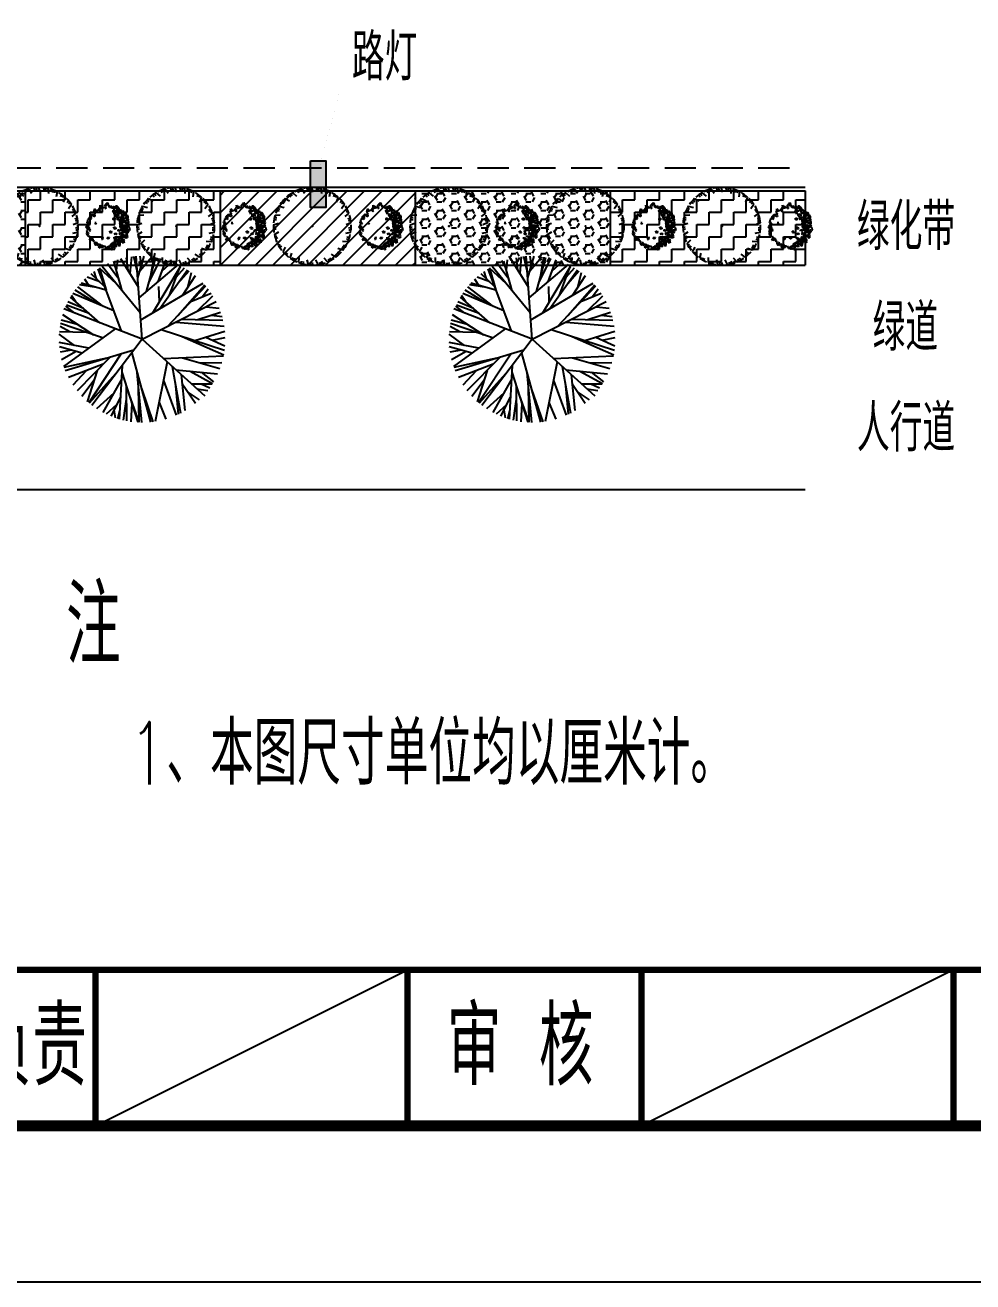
# Model space of a CAD drawing. Extents: x 941299 to 942979, y 2579300 to 2579597.
# Drawn here: x 942034.2 to 942095, y 2579299.9 to 2579380.4 of the extents above; entities that cross this region are included whole.
import ezdxf
from ezdxf.enums import TextEntityAlignment as Align

# ---------------------------------------------------------------- set-up
doc = ezdxf.new("R2010")
doc.units = 0
doc.linetypes.add('HIDDEN', pattern=[0.375, 0.25, -0.125])
doc.layers.get('0').update_dxf_attribs({"linetype": 'CONTINUOUS'})
for name, color, linetype in [('fz', 7, 'CONTINUOUS'), ('图框', 7, 'CONTINUOUS'), ('家具小品', 12, 'CONTINUOUS'), ('尺寸标注', 2, 'CONTINUOUS'), ('文字', 7, 'CONTINUOUS'), ('绿化工程', 3, 'CONTINUOUS'), ('路缘石', 37, 'CONTINUOUS')]:
    doc.layers.add(name, color=color, linetype=linetype)
doc.styles.get("Standard").update_dxf_attribs({"font": 'simplex1.shx', "width": 0.7, "bigfont": 'hztxt.shx'})
pattern_1 = [(0, (0, 0), (0, 0.549926), [0.3175, -0.635]), (120, (0, 0), (-0.4762498862, -0.274963), [0.3175, -0.635]), (60, (0.3175, 0), (-0.4762498862, 0.274963), [0.3175, -0.635])]
pattern_2 = [(0, (0, 0), (0.79375, 0.79375), [0.79375, -0.79375]), (90, (0.79375, 0), (-0.79375, 0.79375), [0.79375, -0.79375])]

# ---------------------------------------------------------------- blocks, each defined once
blk = doc.blocks.new('qf')
at = {"layer": '绿化工程'}
for p, q in [((-1.396, 3.706), (-2.016, 4.93)), ((-1.807, 4.518), (-1.734, 5.036)), ((-1.446, 4.606), (-1.577, 5.088)), ((-1.286, 1.7), (-1.474, 5.119)), ((-1.308, 2.095), (-0.278, 5.319)), ((-1.014, 3.828), (-1.214, 5.187)), ((-1.027, 2.974), (-0.993, 5.233)), ((-0.855, 3.513), (-0.215, 5.311)), ((-0.661, 4.12), (-0.713, 5.279)), ((-0.67, 0.885), (0.539, 5.299)), ((-0.329, 2.13), (-0.034, 5.327)), ((-0.245, 3.042), (-0.215, 5.311)), ((-0.049, 3.152), (0.694, 5.281)), ((1.605, 1.448), (0.84, 5.26)), ((1.083, 4.05), (1.515, 5.107)), ((1.365, 2.645), (2.19, 4.856)), ((-1.366, 0.951), (-3.425, 4.08)), ((-1.504, 1.987), (-3.401, 4.099)), ((0, 0), (-3.214, 4.248)), ((-1.813, 3.446), (-2.916, 4.457)), ((-1.336, 2.606), (-2.52, 4.693)), ((-1.642, 4.193), (-2.312, 4.799)), ((1.928, 1.739), (2.458, 4.725)), ((2.148, 2.977), (2.311, 4.799)), ((2.497, 2.253), (2.737, 4.57)), ((2.554, 2.799), (3.412, 4.09)), ((-2.063, 1.159), (-4.173, 3.31)), ((-3.079, 2.612), (-3.869, 3.661)), ((-2.887, 1.999), (-3.515, 4.002)), ((0, 0), (4.024, 3.63)), ((2.962, 3.414), (3.656, 3.874)), ((3.512, 3.169), (4.204, 3.271)), ((-2.492, 1.597), (-4.728, 2.454)), ((-3.58, 2.014), (-4.439, 2.944)), ((3.07, 2.042), (4.517, 2.823)), ((3.167, 2.857), (4.495, 2.858)), ((3.775, 2.858), (4.331, 3.101)), ((3.791, 2.114), (4.583, 2.715)), ((-1.736, -0.679), (-5.031, 1.75)), ((-2.063, 1.159), (-5.013, 1.8)), ((-0.53, 0.7), (-4.93, 2.017)), ((2.162, 1.951), (4.842, 2.22)), ((2.581, 1.178), (4.988, 1.868)), ((-3.852, 0.882), (-5.306, 0.472)), ((-4.548, 0.685), (-5.264, 0.817)), ((-4.221, 0.778), (-5.162, 1.314)), ((1.363, 1.229), (5.219, 1.066)), ((2.577, -0.185), (5.235, 0.983)), ((3.709, 1.501), (5.114, 1.49)), ((-3.423, 0.565), (-5.323, 0.207)), ((-4.327, 0.395), (-5.317, -0.326)), ((0, 0), (-5.009, -1.958)), ((0, 0), (-0.375, -5.324)), ((0, 0), (4.745, -2.42)), ((1.22, -0.622), (5.282, 0.688)), ((3.377, 0.073), (5.3, -0.53)), ((4.081, -0.147), (5.311, 0.409)), ((4.501, 0.043), (5.325, -0.122)), ((-3.578, -0.445), (-5.304, -0.491)), ((-4.632, -0.473), (-5.261, -0.833)), ((-2.539, -0.086), (-5.229, -1.015)), ((-3.091, -0.277), (-5.092, -1.562)), ((-1.329, -0.52), (-2.821, -4.518)), ((-4.147, -0.955), (-5.181, -1.237)), ((-2.705, -1.057), (-4.588, -2.707)), ((-0.088, -1.245), (3.922, -3.604)), ((1.621, -0.827), (4.08, -3.424)), ((2.174, -1.109), (5.261, -0.834)), ((2.291, -1.534), (4.013, -3.503)), ((2.518, -1.284), (5.183, -1.227)), ((3.565, -1.262), (5.034, -1.742)), ((4.439, -1.547), (5.124, -1.457)), ((-4.305, -1.682), (-4.885, -2.123)), ((-3.386, -1.654), (-4.851, -2.2)), ((-3.752, -1.975), (-4.754, -2.403)), ((-4.253, -2.413), (-4.524, -2.812)), ((-1.818, -1.83), (-4.439, -2.944)), ((-2.904, -2.291), (-4.292, -3.154)), ((-2.475, -2.109), (-4.126, -3.369)), ((-0.119, -1.694), (-2.561, -4.67)), ((0.686, -1.7), (2.453, -4.673)), ((1.104, -2.404), (1.078, -3.396)), ((1.142, -1.969), (2.907, -4.464)), ((3.514, -1.792), (4.541, -2.784)), ((4.098, -2.09), (4.939, -1.994)), ((-2.314, -3.159), (-3.918, -3.608)), ((-2.739, -4.569), (-2.314, -3.159)), ((-1.274, -3.101), (-1.809, -5.01)), ((-0.188, -2.668), (2.332, -4.789)), ((0.281, -3.063), (0.888, -5.252)), ((1.754, -2.834), (2.47, -4.719)), ((2.582, -2.816), (3.421, -4.083)), ((3.131, -2.422), (4.425, -2.965)), ((3.881, -2.737), (4.226, -3.243)), ((-2.922, -3.329), (-4.019, -3.496)), ((-3.388, -3.4), (-3.675, -3.856)), ((-2.706, -3.678), (-3.528, -3.99)), ((-2.403, -3.396), (-3.273, -4.203)), ((-2.922, -3.877), (-3.065, -4.356)), ((-1.661, -3.573), (-2.739, -4.569)), ((-1.486, -3.859), (-2.227, -4.839)), ((-0.236, -3.349), (-1.357, -5.151)), ((-0.277, -3.937), (0.124, -5.325)), ((0.447, -3.661), (1.21, -5.187)), ((1.028, -3.692), (1.535, -5.101)), ((2.188, -3.977), (2.715, -4.583)), ((2.283, -3.582), (3.007, -4.397)), ((2.925, -3.334), (3.176, -4.276)), ((-1.646, -4.429), (-1.567, -5.091)), ((-0.905, -4.424), (-0.992, -5.233)), ((-0.771, -4.209), (-0.67, -5.284)), ((-0.303, -4.304), (-0.539, -5.299)), ((-0.144, -4.397), (0.625, -5.29)), ((-0.045, -4.74), (-0.119, -5.325)), ((0.569, -4.1), (0.763, -5.272)), ((1.282, -4.396), (1.936, -4.963))]:
    blk.add_line(p, q, dxfattribs=at)
blk = doc.blocks.new('crz')
at = {"layer": '绿化工程', "color": 3}
for p, q in [((-0.366, 2.429), (-0.317, 2.31)), ((-0.225, 2.462), (-0.196, 2.34)), ((-0.076, 2.485), (0.037, 2.173)), ((0.249, 2.44), (0.267, 2.313)), ((0.394, 2.437), (0.392, 2.312)), ((0.544, 2.423), (0.576, 2.092)), ((-1.854, 1.649), (-1.749, 1.581)), ((-1.761, 1.768), (-1.465, 1.619)), ((-1.493, 1.958), (-1.393, 1.878)), ((-1.386, 2.055), (-1.301, 1.963)), ((-1.266, 2.148), (-1.017, 1.929)), ((-0.96, 2.265), (-0.883, 2.162)), ((-0.831, 2.332), (-0.772, 2.221)), ((-0.693, 2.392), (-0.505, 2.118)), ((0.848, 2.298), (0.833, 2.171)), ((0.987, 2.259), (0.955, 2.138)), ((1.129, 2.208), (1.078, 1.88)), ((1.393, 2.012), (1.347, 1.892)), ((1.518, 1.939), (1.456, 1.83)), ((1.643, 1.854), (1.512, 1.549)), ((-2.254, 1.003), (-2.128, 0.981)), ((-2.207, 1.14), (-2.088, 1.1)), ((-2.146, 1.278), (-1.822, 1.207)), ((-1.934, 1.529), (-1.817, 1.476)), ((1.849, 1.599), (1.775, 1.494)), ((2.052, 1.384), (1.849, 1.121)), ((1.952, 1.498), (1.865, 1.407)), ((2.332, 0.827), (2.07, 0.623)), ((2.188, 1.085), (2.09, 1.002)), ((2.263, 0.962), (2.157, 0.896)), ((-2.499, 0.093), (-2.18, 0.186)), ((-2.434, 0.414), (-2.305, 0.424)), ((-2.421, 0.559), (-2.296, 0.549)), ((-2.397, 0.708), (-2.066, 0.719)), ((2.464, 0.218), (2.16, 0.085)), ((2.389, 0.504), (2.274, 0.447)), ((2.431, 0.365), (2.311, 0.328)), ((-2.485, -0.058), (-2.361, -0.036)), ((-2.461, -0.2), (-2.339, -0.159)), ((-2.444, -0.528), (-2.159, -0.359)), ((-2.393, -0.671), (-2.279, -0.618)), ((-2.334, -0.803), (-2.227, -0.733)), ((2.44, -0.405), (2.113, -0.458)), ((2.335, -0.716), (2.207, -0.71)), ((2.439, -0.11), (2.314, -0.135)), ((2.445, -0.254), (2.32, -0.261)), ((-2.236, -1.116), (-2.002, -0.881)), ((-2.152, -1.241), (-2.054, -1.162)), ((-2.062, -1.355), (-1.975, -1.26)), ((-1.889, -1.634), (-1.721, -1.348)), ((1.942, -1.537), (1.63, -1.426)), ((2.019, -1.408), (1.906, -1.353)), ((2.263, -1.003), (1.932, -0.972)), ((2.084, -1.278), (1.961, -1.24)), ((2.305, -0.858), (2.182, -0.833)), ((-1.776, -1.734), (-1.701, -1.633)), ((-1.661, -1.822), (-1.601, -1.708)), ((-1.424, -2.049), (-1.332, -1.73)), ((-1.29, -2.118), (-1.242, -2.002)), ((-1.156, -2.174), (-1.126, -2.049)), ((-0.871, -2.336), (-0.861, -2.004)), ((-0.723, -2.369), (-0.706, -2.244)), ((-0.58, -2.39), (-0.582, -2.262)), ((-0.263, -2.475), (-0.336, -2.152)), ((-0.112, -2.471), (-0.126, -2.346)), ((0.032, -2.456), (-0.002, -2.332)), ((0.36, -2.46), (0.209, -2.164)), ((0.505, -2.418), (0.46, -2.301)), ((0.641, -2.367), (0.578, -2.256)), ((0.96, -2.289), (0.74, -2.041)), ((1.09, -2.213), (1.017, -2.11)), ((1.209, -2.13), (1.12, -2.038)), ((1.498, -1.975), (1.224, -1.79)), ((1.605, -1.869), (1.51, -1.788)), ((1.7, -1.759), (1.591, -1.692))]:
    blk.add_line(p, q, dxfattribs=at)
for centre, start, end in [((-0.03, -0.014), 91.05159, 102.48935), ((-0.033, -0.01), 76.65159, 88.08935), ((-0.017, -0.022), 134.25159, 145.68935), ((-0.022, -0.021), 119.85159, 131.28935), ((-0.027, -0.018), 105.45159, 116.88935), ((-0.035, -0.005), 62.25159, 73.68935), ((-0.035, 0.001), 47.85159, 59.28935), ((-0.034, 0.006), 33.45159, 44.88935), ((-0.011, -0.022), 148.65159, 160.08935), ((-0.032, 0.011), 19.05159, 30.48935), ((-0.001, -0.019), 177.45159, 188.88935), ((-0.006, -0.021), 163.05159, 174.48935), ((-0.028, 0.015), 4.65159, 16.08935), ((-0.024, 0.018), 350.25159, 1.68935), ((0.003, -0.015), 191.85159, 203.28935), ((-0.019, 0.02), 335.85159, 347.28935), ((0.006, -0.01), 206.25159, 217.68935), ((-0.013, 0.021), 321.45159, 332.88935), ((0.007, -0.005), 220.65159, 232.08935), ((0.008, 0), 235.05159, 246.48935), ((0.007, 0.005), 249.45159, 260.88935), ((0.001, 0.014), 278.25159, 289.68935), ((-0.003, 0.018), 292.65159, 304.08935), ((-0.008, 0.02), 307.05159, 318.48935), ((0.005, 0.01), 263.85159, 275.28935)]:
    blk.add_arc(centre, 2.5, start, end, dxfattribs=at)
for p in [(0, 0), (0.006, -0.005)]:
    blk.add_point(p, dxfattribs=at)
blk = doc.blocks.new('hjmq')
at = {"layer": '绿化工程', "color": 3}
for p, q in [((-0.838, 0.976, -3.15), (-0.92, 0.962, -3.15)), ((-0.92, 0.962, -3.15), (-0.9, 0.904, -3.15)), ((-0.9, 0.904, -3.15), (-0.869, 0.848, -3.15)), ((-0.897, 0.801, -3.15), (-0.834, 0.822, -3.15)), ((-0.869, 0.848, -3.15), (-0.838, 0.816, -3.15)), ((-0.867, 0.957, -3.15), (-0.856, 1.121, -3.15)), ((-0.772, 0.964, -3.15), (-0.867, 0.957, -3.15)), ((-0.856, 1.121, -3.15), (-0.809, 1.092, -3.15)), ((-0.838, 0.816, -3.15), (-0.841, 0.781, -3.15)), ((-0.755, 0.991, -3.15), (-0.838, 0.976, -3.15)), ((-0.834, 0.822, -3.15), (-0.808, 0.789, -3.15)), ((-0.809, 1.092, -3.15), (-0.773, 1.038, -3.15)), ((-0.773, 1.038, -3.15), (-0.755, 0.991, -3.15)), ((-0.545, 1.043, -3.15), (-0.772, 0.964, -3.15)), ((-0.554, 1.104, -3.15), (-0.595, 1.06, -3.15)), ((-0.595, 1.06, -3.15), (-0.581, 1.006, -3.15)), ((-0.581, 1.006, -3.15), (-0.576, 0.984, -3.15)), ((-0.576, 0.984, -3.15), (-0.503, 0.945, -3.15)), ((-0.514, 1.172, -3.15), (-0.554, 1.104, -3.15)), ((-0.494, 1.045, -3.15), (-0.545, 1.043, -3.15)), ((-0.444, 1.189, -3.15), (-0.514, 1.172, -3.15)), ((-0.503, 0.945, -3.15), (-0.492, 0.97, -3.15)), ((-0.483, 1.208, -3.15), (-0.495, 1.348, -3.15)), ((-0.495, 1.348, -3.15), (-0.441, 1.293, -3.15)), ((-0.447, 1.016, -3.15), (-0.494, 1.045, -3.15)), ((-0.492, 0.97, -3.15), (-0.447, 1.016, -3.15)), ((-0.476, 1.181, -3.15), (-0.483, 1.208, -3.15)), ((-0.463, 1.15, -3.15), (-0.476, 1.181, -3.15)), ((-0.367, 1.157, -3.15), (-0.463, 1.15, -3.15)), ((-0.374, 1.229, -3.15), (-0.444, 1.189, -3.15)), ((-0.441, 1.293, -3.15), (-0.367, 1.294, -3.15)), ((-0.355, 1.246, -3.15), (-0.374, 1.229, -3.15)), ((-0.367, 1.294, -3.15), (-0.355, 1.246, -3.15)), ((-0.276, 1.185, -3.15), (-0.367, 1.157, -3.15)), ((-0.171, 1.222, -3.15), (-0.276, 1.185, -3.15)), ((-0.197, 1.348, -3.15), (-0.202, 1.278, -3.15)), ((-0.202, 1.278, -3.15), (-0.189, 1.224, -3.15)), ((-0.139, 1.391, -3.15), (-0.197, 1.348, -3.15)), ((-0.189, 1.224, -3.15), (-0.166, 1.155, -3.15)), ((-0.112, 1.191, -3.15), (-0.171, 1.222, -3.15)), ((-0.166, 1.155, -3.15), (-0.112, 1.145, -3.15)), ((-0.074, 1.407, -3.15), (-0.139, 1.391, -3.15)), ((-0.104, 1.457, -3.15), (-0.113, 1.403, -3.15)), ((-0.113, 1.403, -3.15), (-0.098, 1.344, -3.15)), ((-0.112, 1.145, -3.15), (-0.112, 1.191, -3.15)), ((0, 1.477, -3.15), (-0.104, 1.457, -3.15)), ((-0.098, 1.344, -3.15), (-0.089, 1.329, -3.15)), ((-0.089, 1.329, -3.15), (-0.051, 1.338, -3.15)), ((-0.043, 1.375, -3.15), (-0.074, 1.407, -3.15)), ((-0.051, 1.338, -3.15), (-0.043, 1.375, -3.15)), ((0.027, 1.484, -3.15), (0, 1.477, -3.15)), ((0.062, 1.298, -3.15), (0.027, 1.484, -3.15)), ((0.081, 1.222, -3.15), (0.062, 1.298, -3.15)), ((0.113, 1.207, -3.15), (0.081, 1.222, -3.15)), ((0.15, 1.222, -3.15), (0.113, 1.207, -3.15)), ((0.135, 1.281, -3.15), (0.173, 1.337, -3.15)), ((0.148, 1.227, -3.15), (0.135, 1.281, -3.15)), ((0.169, 1.169, -3.15), (0.148, 1.227, -3.15)), ((0.192, 1.238, -3.15), (0.15, 1.222, -3.15)), ((0.194, 1.158, -3.15), (0.169, 1.169, -3.15)), ((0.173, 1.337, -3.15), (0.196, 1.314, -3.15)), ((0.211, 1.277, -3.15), (0.192, 1.238, -3.15)), ((0.39, 1.201, -3.15), (0.194, 1.158, -3.15)), ((0.196, 1.314, -3.15), (0.206, 1.293, -3.15)), ((0.206, 1.293, -3.15), (0.211, 1.277, -3.15)), ((0.298, 0.926, -3.15), (0.407, 0.993, -3.15)), ((0.499, 0.925, -3.15), (0.298, 0.926, -3.15)), ((0.308, 1.233, -3.15), (0.38, 1.285, -3.15)), ((0.349, 1.111, -3.15), (0.308, 1.233, -3.15)), ((0.427, 0.775, -3.15), (0.337, 1.045, -3.15)), ((0.337, 1.045, -3.15), (0.484, 1.03, -3.15)), ((0.468, 1.118, -3.15), (0.349, 1.111, -3.15)), ((0.38, 1.285, -3.15), (0.398, 1.261, -3.15)), ((0.398, 1.261, -3.15), (0.39, 1.201, -3.15)), ((0.407, 0.993, -3.15), (0.574, 1.012, -3.15)), ((0.497, 0.815, -3.15), (0.427, 0.775, -3.15)), ((0.473, 1.234, -3.15), (0.468, 1.118, -3.15)), ((0.507, 1.282, -3.15), (0.473, 1.234, -3.15)), ((0.484, 1.03, -3.15), (0.499, 0.925, -3.15)), ((0.53, 0.663, -3.15), (0.497, 0.815, -3.15)), ((0.602, 1.294, -3.15), (0.507, 1.282, -3.15)), ((0.579, 1.225, -3.15), (0.527, 1.201, -3.15)), ((0.527, 1.201, -3.15), (0.545, 1.108, -3.15)), ((0.545, 1.108, -3.15), (0.637, 1.085, -3.15)), ((0.574, 1.012, -3.15), (0.605, 0.98, -3.15)), ((0.669, 1.208, -3.15), (0.579, 1.225, -3.15)), ((0.642, 1.247, -3.15), (0.602, 1.294, -3.15)), ((0.637, 1.085, -3.15), (0.639, 1.166, -3.15)), ((0.639, 1.166, -3.15), (0.642, 1.247, -3.15)), ((0.658, 1.044, -3.15), (0.802, 1.086, -3.15)), ((0.737, 0.841, -3.15), (0.658, 1.044, -3.15)), ((0.697, 1.209, -3.15), (0.669, 1.208, -3.15)), ((0.727, 1.159, -3.15), (0.697, 1.209, -3.15)), ((0.72, 1.071, -3.15), (0.726, 1.141, -3.15)), ((0.814, 0.969, -3.15), (0.72, 1.071, -3.15)), ((0.726, 1.141, -3.15), (0.727, 1.159, -3.15)), ((0.84, 0.843, -3.15), (0.737, 0.841, -3.15)), ((0.802, 1.086, -3.15), (0.837, 0.992, -3.15)), ((0.837, 0.992, -3.15), (0.814, 0.969, -3.15)), ((0.992, 0.944, -3.15), (0.84, 0.843, -3.15)), ((0.87, 0.977, -3.15), (0.956, 0.998, -3.15)), ((0.878, 0.921, -3.15), (0.87, 0.977, -3.15)), ((0.886, 0.889, -3.15), (0.878, 0.921, -3.15)), ((0.89, 0.804, -3.15), (0.886, 0.889, -3.15)), ((0.956, 0.998, -3.15), (0.992, 0.944, -3.15)), ((1.003, 0.878, -3.15), (1.021, 0.899, -3.15)), ((1.06, 0.789, -3.15), (1.003, 0.878, -3.15)), ((1.021, 0.899, -3.15), (1.135, 0.876, -3.15)), ((1.135, 0.876, -3.15), (1.161, 0.843, -3.15)), ((1.161, 0.843, -3.15), (1.17, 0.713, -3.15)), ((-1.388, -0.015, -3.15), (-1.289, 0.027, -3.15)), ((-1.293, 0.135, -3.15), (-1.343, 0.082, -3.15)), ((-1.343, 0.082, -3.15), (-1.336, -0.014, -3.15)), ((-1.321, 0.225, -3.15), (-1.315, 0.29, -3.15)), ((-1.251, 0.174, -3.15), (-1.321, 0.225, -3.15)), ((-1.315, 0.29, -3.15), (-1.169, 0.143, -3.15)), ((-1.19, 0.482, -3.15), (-1.296, 0.398, -3.15)), ((-1.296, 0.398, -3.15), (-1.296, 0.329, -3.15)), ((-1.296, 0.329, -3.15), (-1.251, 0.174, -3.15)), ((-1.212, 0.155, -3.15), (-1.293, 0.135, -3.15)), ((-1.289, 0.027, -3.15), (-1.216, -0.012, -3.15)), ((-1.169, 0.143, -3.15), (-1.212, 0.155, -3.15)), ((-1.057, 0.658, -3.15), (-1.202, 0.576, -3.15)), ((-1.202, 0.576, -3.15), (-1.19, 0.482, -3.15)), ((-1.105, 0.692, -3.15), (-1.158, 0.604, -3.15)), ((-1.142, 0.585, -3.15), (-1.105, 0.44, -3.15)), ((-0.97, 0.703, -3.15), (-1.105, 0.692, -3.15)), ((-1.105, 0.44, -3.15), (-1.043, 0.489, -3.15)), ((-1.043, 0.489, -3.15), (-1.057, 0.658, -3.15)), ((-1.036, 0.761, -3.15), (-0.99, 0.784, -3.15)), ((-0.999, 0.678, -3.15), (-1.036, 0.761, -3.15)), ((-0.915, 0.642, -3.15), (-0.999, 0.678, -3.15)), ((-0.99, 0.784, -3.15), (-0.965, 0.75, -3.15)), ((-0.965, 0.75, -3.15), (-0.97, 0.703, -3.15)), ((-0.87, 0.624, -3.15), (-0.915, 0.642, -3.15)), ((-0.841, 0.781, -3.15), (-0.897, 0.801, -3.15)), ((-0.823, 0.619, -3.15), (-0.87, 0.624, -3.15)), ((-0.858, 0.759, -3.15), (-0.866, 0.723, -3.15)), ((-0.866, 0.723, -3.15), (-0.827, 0.704, -3.15)), ((-0.808, 0.789, -3.15), (-0.858, 0.759, -3.15)), ((-0.829, 0.227, -3.15), (-0.797, 0.167, -3.15)), ((-0.735, 0.216, -3.15), (-0.829, 0.227, -3.15)), ((-0.827, 0.704, -3.15), (-0.823, 0.619, -3.15)), ((-0.797, 0.167, -3.15), (-0.764, 0.152, -3.15)), ((-0.764, 0.152, -3.15), (-0.727, 0.207, -3.15)), ((0.33, 0.521, -3.15), (0.443, 0.526, -3.15)), ((0.341, 0.501, -3.15), (0.33, 0.521, -3.15)), ((0.347, 0.428, -3.15), (0.341, 0.501, -3.15)), ((0.38, 0.39, -3.15), (0.347, 0.428, -3.15)), ((0.435, 0.398, -3.15), (0.38, 0.39, -3.15)), ((0.444, 0.475, -3.15), (0.435, 0.398, -3.15)), ((0.443, 0.526, -3.15), (0.444, 0.475, -3.15)), ((0.523, 0.736, -3.15), (0.577, 0.795, -3.15)), ((0.601, 0.583, -3.15), (0.523, 0.736, -3.15)), ((0.639, 0.615, -3.15), (0.53, 0.663, -3.15)), ((0.577, 0.795, -3.15), (0.718, 0.778, -3.15)), ((0.629, 0.401, -3.15), (0.601, 0.583, -3.15)), ((0.613, 0.443, -3.15), (0.629, 0.401, -3.15)), ((0.67, 0.399, -3.15), (0.613, 0.443, -3.15)), ((0.718, 0.778, -3.15), (0.639, 0.615, -3.15)), ((0.69, 0.571, -3.15), (0.91, 0.585, -3.15)), ((0.717, 0.394, -3.15), (0.69, 0.571, -3.15)), ((1.073, 0.414, -3.15), (0.717, 0.394, -3.15)), ((0.76, 0.382, -3.15), (0.922, 0.577, -3.15)), ((0.793, 0.201, -3.15), (0.76, 0.382, -3.15)), ((0.772, 0.195, -3.15), (0.853, 0.238, -3.15)), ((0.788, 0.108, -3.15), (0.772, 0.195, -3.15)), ((0.813, 0.005, -3.15), (0.788, 0.108, -3.15)), ((0.838, 0.137, -3.15), (0.793, 0.201, -3.15)), ((0.797, 0.001, -3.15), (0.826, 0.048, -3.15)), ((0.811, -0.122, -3.15), (0.797, 0.001, -3.15)), ((0.806, 0.313, -3.15), (0.93, 0.344, -3.15)), ((1.005, 0.202, -3.15), (0.806, 0.313, -3.15)), ((0.928, 0.051, -3.15), (0.813, 0.005, -3.15)), ((0.826, 0.048, -3.15), (0.846, 0.059, -3.15)), ((0.965, 0.157, -3.15), (0.838, 0.137, -3.15)), ((0.846, 0.059, -3.15), (0.878, 0.067, -3.15)), ((0.898, 0.746, -3.15), (0.852, 0.59, -3.15)), ((0.853, 0.238, -3.15), (0.965, 0.157, -3.15)), ((0.857, -0.053, -3.15), (0.874, 0.014, -3.15)), ((0.874, 0.014, -3.15), (1.03, -0.084, -3.15)), ((0.878, 0.067, -3.15), (0.952, 0.068, -3.15)), ((0.892, 0.747, -3.15), (0.89, 0.804, -3.15)), ((0.989, 0.702, -3.15), (0.892, 0.747, -3.15)), ((1.096, 0.345, -3.15), (0.908, 0.338, -3.15)), ((1.001, 0.08, -3.15), (0.928, 0.051, -3.15)), ((0.93, 0.344, -3.15), (1.104, 0.312, -3.15)), ((0.933, 0.516, -3.15), (0.937, 0.569, -3.15)), ((1.023, 0.453, -3.15), (0.933, 0.516, -3.15)), ((0.937, 0.569, -3.15), (0.968, 0.605, -3.15)), ((0.948, 0.572, -3.15), (1.082, 0.49, -3.15)), ((0.953, 0.5, -3.15), (0.948, 0.572, -3.15)), ((0.952, 0.068, -3.15), (1.07, 0.011, -3.15)), ((0.968, 0.605, -3.15), (1.023, 0.636, -3.15)), ((1.041, 0.704, -3.15), (0.989, 0.702, -3.15)), ((1.07, 0.011, -3.15), (1.001, 0.08, -3.15)), ((1.004, 0.319, -3.15), (1.005, 0.202, -3.15)), ((1.011, 0.364, -3.15), (1.073, 0.414, -3.15)), ((1.236, 0.196, -3.15), (1.011, 0.364, -3.15)), ((1.023, 0.636, -3.15), (1.081, 0.679, -3.15)), ((1.082, 0.49, -3.15), (1.023, 0.453, -3.15)), ((1.17, 0.713, -3.15), (1.041, 0.704, -3.15)), ((1.081, 0.725, -3.15), (1.06, 0.789, -3.15)), ((1.06, 0.049, -3.15), (1.161, 0.08, -3.15)), ((1.167, -0.125, -3.15), (1.06, 0.049, -3.15)), ((1.081, 0.679, -3.15), (1.081, 0.725, -3.15)), ((1.184, 0.011, -3.15), (1.087, -0.036, -3.15)), ((1.198, 0.37, -3.15), (1.096, 0.345, -3.15)), ((1.104, 0.312, -3.15), (1.114, 0.2, -3.15)), ((1.107, 0.692, -3.15), (1.174, 0.72, -3.15)), ((1.158, 0.67, -3.15), (1.107, 0.692, -3.15)), ((1.114, 0.2, -3.15), (1.236, 0.196, -3.15)), ((1.131, 0.548, -3.15), (1.177, 0.571, -3.15)), ((1.14, 0.511, -3.15), (1.131, 0.548, -3.15)), ((1.167, 0.471, -3.15), (1.14, 0.511, -3.15)), ((1.156, 0.01, -3.15), (1.167, -0.125, -3.15)), ((1.195, -0.009, -3.15), (1.156, 0.01, -3.15)), ((1.278, 0.533, -3.15), (1.158, 0.67, -3.15)), ((1.161, 0.08, -3.15), (1.184, 0.011, -3.15)), ((1.22, 0.467, -3.15), (1.167, 0.471, -3.15)), ((1.174, 0.72, -3.15), (1.194, 0.731, -3.15)), ((1.177, 0.571, -3.15), (1.219, 0.542, -3.15)), ((1.287, 0.496, -3.15), (1.193, 0.461, -3.15)), ((1.193, 0.461, -3.15), (1.229, 0.452, -3.15)), ((1.194, 0.731, -3.15), (1.251, 0.71, -3.15)), ((1.197, 0.238, -3.15), (1.279, 0.276, -3.15)), ((1.288, 0.146, -3.15), (1.197, 0.238, -3.15)), ((1.255, 0.396, -3.15), (1.198, 0.37, -3.15)), ((1.219, 0.542, -3.15), (1.228, 0.481, -3.15)), ((1.268, 0.479, -3.15), (1.22, 0.467, -3.15)), ((1.228, 0.481, -3.15), (1.278, 0.533, -3.15)), ((1.229, 0.452, -3.15), (1.255, 0.396, -3.15)), ((1.248, 0.01, -3.15), (1.26, 0.053, -3.15)), ((1.253, -0.012, -3.15), (1.248, 0.01, -3.15)), ((1.251, 0.71, -3.15), (1.285, 0.621, -3.15)), ((1.26, 0.053, -3.15), (1.321, 0.039, -3.15)), ((1.324, 0.442, -3.15), (1.268, 0.479, -3.15)), ((1.279, 0.276, -3.15), (1.311, 0.215, -3.15)), ((1.285, 0.621, -3.15), (1.287, 0.496, -3.15)), ((1.294, 0.124, -3.15), (1.288, 0.146, -3.15)), ((1.368, 0.011, -3.15), (1.294, 0.124, -3.15)), ((1.314, 0.181, -3.15), (1.304, 0.15, -3.15)), ((1.304, 0.15, -3.15), (1.337, 0.158, -3.15)), ((1.311, 0.375, -3.15), (1.329, 0.397, -3.15)), ((1.342, 0.274, -3.15), (1.311, 0.375, -3.15)), ((1.311, 0.215, -3.15), (1.314, 0.181, -3.15)), ((1.321, 0.039, -3.15), (1.321, 0.016, -3.15)), ((1.321, 0.016, -3.15), (1.368, 0.011, -3.15)), ((1.329, 0.397, -3.15), (1.324, 0.442, -3.15)), ((1.337, 0.158, -3.15), (1.353, 0.254, -3.15)), ((1.353, 0.254, -3.15), (1.342, 0.274, -3.15)), ((-1.357, -0.116, -3.15), (-1.388, -0.015, -3.15)), ((-1.329, -0.413, -3.15), (-1.375, -0.436, -3.15)), ((-1.375, -0.436, -3.15), (-1.359, -0.478, -3.15)), ((-1.345, -0.256, -3.15), (-1.365, -0.29, -3.15)), ((-1.365, -0.29, -3.15), (-1.348, -0.337, -3.15)), ((-1.359, -0.478, -3.15), (-1.319, -0.566, -3.15)), ((-1.315, -0.146, -3.15), (-1.357, -0.116, -3.15)), ((-1.348, -0.337, -3.15), (-1.318, -0.433, -3.15)), ((-1.311, -0.231, -3.15), (-1.345, -0.256, -3.15)), ((-1.336, -0.014, -3.15), (-1.273, -0.084, -3.15)), ((-1.248, -0.393, -3.15), (-1.329, -0.413, -3.15)), ((-1.319, -0.566, -3.15), (-1.306, -0.597, -3.15)), ((-1.318, -0.433, -3.15), (-1.274, -0.543, -3.15)), ((-1.254, -0.159, -3.15), (-1.315, -0.146, -3.15)), ((-1.219, -0.208, -3.15), (-1.311, -0.231, -3.15)), ((-1.306, -0.597, -3.15), (-1.251, -0.635, -3.15)), ((-1.274, -0.543, -3.15), (-1.22, -0.483, -3.15)), ((-1.273, -0.084, -3.15), (-1.254, -0.159, -3.15)), ((-1.251, -0.635, -3.15), (-1.217, -0.632, -3.15)), ((-1.224, -0.421, -3.15), (-1.248, -0.393, -3.15)), ((-1.22, -0.483, -3.15), (-1.224, -0.421, -3.15)), ((-1.133, -0.187, -3.15), (-1.219, -0.208, -3.15)), ((-1.217, -0.632, -3.15), (-1.191, -0.643, -3.15)), ((-1.216, -0.012, -3.15), (-1.19, -0.097, -3.15)), ((-1.19, -0.097, -3.15), (-1.192, -0.155, -3.15)), ((-1.192, -0.155, -3.15), (-1.167, -0.304, -3.15)), ((-1.191, -0.643, -3.15), (-1.146, -0.643, -3.15)), ((-1.175, -0.799, -3.15), (-1.128, -0.782, -3.15)), ((-1.108, -0.932, -3.15), (-1.175, -0.799, -3.15)), ((-1.167, -0.304, -3.15), (-1.143, -0.309, -3.15)), ((-1.146, -0.643, -3.15), (-1.127, -0.672, -3.15)), ((-1.143, -0.309, -3.15), (-1.105, -0.277, -3.15)), ((-1.105, -0.277, -3.15), (-1.133, -0.187, -3.15)), ((-1.128, -0.782, -3.15), (-1.039, -0.748, -3.15)), ((-1.127, -0.672, -3.15), (-1.101, -0.729, -3.15)), ((-1.101, -0.729, -3.15), (-1.059, -0.851, -3.15)), ((-1.039, -0.748, -3.15), (-1.004, -0.774, -3.15)), ((-1.004, -0.774, -3.15), (-0.996, -0.829, -3.15)), ((-0.3, -0.725, -3.15), (-0.389, -0.736, -3.15)), ((-0.389, -0.736, -3.15), (-0.388, -0.833, -3.15)), ((-0.334, -0.842, -3.15), (-0.293, -0.775, -3.15)), ((-0.293, -0.775, -3.15), (-0.315, -0.711, -3.15)), ((-0.045, -0.713, -3.15), (0.084, -0.704, -3.15)), ((-0.024, -0.754, -3.15), (-0.03, -0.727, -3.15)), ((-0.007, -0.818, -3.15), (-0.024, -0.754, -3.15)), ((0.057, -0.802, -3.15), (-0.007, -0.818, -3.15)), ((0.072, -0.77, -3.15), (0.057, -0.802, -3.15)), ((0.084, -0.704, -3.15), (0.072, -0.77, -3.15)), ((0.136, -0.313, -3.15), (0.225, -0.325, -3.15)), ((0.16, -0.433, -3.15), (0.141, -0.311, -3.15)), ((0.184, -0.438, -3.15), (0.16, -0.433, -3.15)), ((0.263, -0.407, -3.15), (0.184, -0.438, -3.15)), ((0.225, -0.325, -3.15), (0.263, -0.407, -3.15)), ((0.374, -0.741, -3.15), (0.473, -0.722, -3.15)), ((0.391, -0.071, -3.15), (0.496, -0.057, -3.15)), ((0.434, -0.795, -3.15), (0.395, -0.753, -3.15)), ((0.415, -0.169, -3.15), (0.398, -0.052, -3.15)), ((0.467, -0.19, -3.15), (0.415, -0.169, -3.15)), ((0.451, -0.796, -3.15), (0.434, -0.795, -3.15)), ((0.482, -0.76, -3.15), (0.451, -0.796, -3.15)), ((0.455, -0.491, -3.15), (0.464, -0.455, -3.15)), ((0.484, -0.536, -3.15), (0.455, -0.491, -3.15)), ((0.464, -0.455, -3.15), (0.484, -0.444, -3.15)), ((0.465, -0.781, -3.15), (0.528, -0.76, -3.15)), ((0.479, -0.91, -3.15), (0.465, -0.781, -3.15)), ((0.526, -0.175, -3.15), (0.467, -0.19, -3.15)), ((0.473, -0.722, -3.15), (0.482, -0.76, -3.15)), ((0.504, -0.548, -3.15), (0.484, -0.536, -3.15)), ((0.492, -0.453, -3.15), (0.559, -0.471, -3.15)), ((0.496, -0.057, -3.15), (0.526, -0.175, -3.15)), ((0.558, -0.512, -3.15), (0.504, -0.548, -3.15)), ((0.508, -0.817, -3.15), (0.622, -0.794, -3.15)), ((0.528, -0.76, -3.15), (0.562, -0.826, -3.15)), ((0.571, -0.497, -3.15), (0.558, -0.512, -3.15)), ((0.559, -0.471, -3.15), (0.571, -0.497, -3.15)), ((0.622, -0.794, -3.15), (0.618, -0.892, -3.15)), ((0.651, -0.242, -3.15), (0.734, -0.227, -3.15)), ((0.666, -0.278, -3.15), (0.661, -0.234, -3.15)), ((0.676, -0.316, -3.15), (0.666, -0.278, -3.15)), ((0.76, -0.289, -3.15), (0.676, -0.316, -3.15)), ((0.755, -0.681, -3.15), (0.707, -0.698, -3.15)), ((0.707, -0.698, -3.15), (0.713, -0.766, -3.15)), ((0.713, -0.766, -3.15), (0.751, -0.802, -3.15)), ((0.758, -0.416, -3.15), (0.727, -0.498, -3.15)), ((0.727, -0.498, -3.15), (0.79, -0.5, -3.15)), ((0.734, -0.227, -3.15), (0.758, -0.255, -3.15)), ((0.751, -0.802, -3.15), (0.858, -0.775, -3.15)), ((0.811, -0.816, -3.15), (0.755, -0.681, -3.15)), ((0.758, -0.255, -3.15), (0.761, -0.266, -3.15)), ((0.767, -0.408, -3.15), (0.758, -0.416, -3.15)), ((0.761, -0.266, -3.15), (0.76, -0.289, -3.15)), ((0.814, -0.413, -3.15), (0.767, -0.408, -3.15)), ((0.79, -0.5, -3.15), (0.859, -0.454, -3.15)), ((0.867, -0.119, -3.15), (0.811, -0.122, -3.15)), ((0.86, -0.482, -3.15), (0.814, -0.413, -3.15)), ((0.825, -0.64, -3.15), (0.83, -0.616, -3.15)), ((0.844, -0.67, -3.15), (0.825, -0.64, -3.15)), ((0.83, -0.616, -3.15), (0.892, -0.612, -3.15)), ((0.838, -0.694, -3.15), (0.844, -0.67, -3.15)), ((0.881, -0.729, -3.15), (0.838, -0.694, -3.15)), ((0.843, -0.251, -3.15), (0.85, -0.164, -3.15)), ((0.909, -0.264, -3.15), (0.843, -0.251, -3.15)), ((0.85, -0.164, -3.15), (0.912, -0.114, -3.15)), ((0.866, -0.091, -3.15), (0.857, -0.053, -3.15)), ((0.858, -0.775, -3.15), (0.881, -0.729, -3.15)), ((0.859, -0.454, -3.15), (0.902, -0.443, -3.15)), ((0.891, -0.584, -3.15), (0.86, -0.482, -3.15)), ((0.94, -0.136, -3.15), (0.866, -0.091, -3.15)), ((0.894, -0.065, -3.15), (0.867, -0.119, -3.15)), ((0.883, -0.781, -3.15), (0.907, -0.717, -3.15)), ((1.031, -0.939, -3.15), (0.883, -0.781, -3.15)), ((0.892, -0.612, -3.15), (0.891, -0.584, -3.15)), ((0.896, -0.812, -3.15), (0.993, -0.788, -3.15)), ((0.902, -0.443, -3.15), (0.99, -0.427, -3.15)), ((0.907, -0.717, -3.15), (0.969, -0.644, -3.15)), ((0.908, -0.167, -3.15), (0.939, -0.107, -3.15)), ((0.98, -0.252, -3.15), (0.908, -0.167, -3.15)), ((0.921, -0.289, -3.15), (0.909, -0.264, -3.15)), ((0.912, -0.114, -3.15), (0.954, -0.098, -3.15)), ((0.959, -0.532, -3.15), (0.917, -0.594, -3.15)), ((0.917, -0.594, -3.15), (1.006, -0.675, -3.15)), ((0.924, -0.277, -3.15), (0.921, -0.289, -3.15)), ((0.995, -0.265, -3.15), (0.924, -0.277, -3.15)), ((0.933, -0.315, -3.15), (0.998, -0.299, -3.15)), ((0.99, -0.427, -3.15), (0.933, -0.315, -3.15)), ((0.939, -0.107, -3.15), (1.037, -0.088, -3.15)), ((0.962, -0.13, -3.15), (0.94, -0.136, -3.15)), ((0.954, -0.098, -3.15), (1.041, -0.219, -3.15)), ((1.054, -0.549, -3.15), (0.959, -0.532, -3.15)), ((0.963, -0.044, -3.15), (0.962, -0.13, -3.15)), ((1.001, -0.057, -3.15), (0.963, -0.044, -3.15)), ((0.998, -0.299, -3.15), (0.968, -0.387, -3.15)), ((0.968, -0.387, -3.15), (1.003, -0.389, -3.15)), ((0.969, -0.644, -3.15), (1.01, -0.623, -3.15)), ((1.041, -0.219, -3.15), (0.98, -0.252, -3.15)), ((0.993, -0.788, -3.15), (1.036, -0.869, -3.15)), ((1.05, -0.303, -3.15), (0.995, -0.265, -3.15)), ((1.087, -0.036, -3.15), (1.001, -0.057, -3.15)), ((1.003, -0.389, -3.15), (1.058, -0.358, -3.15)), ((1.006, -0.675, -3.15), (1.074, -0.653, -3.15)), ((1.01, -0.623, -3.15), (1.054, -0.549, -3.15)), ((1.015, -0.138, -3.15), (1.052, -0.148, -3.15)), ((1.086, -0.03, -3.15), (1.025, -0.063, -3.15)), ((1.025, -0.063, -3.15), (1.086, -0.191, -3.15)), ((1.037, -0.088, -3.15), (1.109, -0.053, -3.15)), ((1.058, -0.358, -3.15), (1.05, -0.303, -3.15)), ((1.052, -0.148, -3.15), (1.176, -0.301, -3.15)), ((1.074, -0.653, -3.15), (1.134, -0.638, -3.15)), ((1.08, -0.33, -3.15), (1.129, -0.295, -3.15)), ((1.092, -0.402, -3.15), (1.08, -0.33, -3.15)), ((1.109, -0.053, -3.15), (1.086, -0.03, -3.15)), ((1.086, -0.191, -3.15), (1.102, -0.095, -3.15)), ((1.13, -0.553, -3.15), (1.091, -0.58, -3.15)), ((1.091, -0.58, -3.15), (1.142, -0.716, -3.15)), ((1.158, -0.414, -3.15), (1.092, -0.402, -3.15)), ((1.231, -0.293, -3.15), (1.098, -0.171, -3.15)), ((1.098, -0.171, -3.15), (1.131, -0.375, -3.15)), ((1.129, -0.295, -3.15), (1.216, -0.348, -3.15)), ((1.182, -0.58, -3.15), (1.13, -0.553, -3.15)), ((1.131, -0.375, -3.15), (1.144, -0.171, -3.15)), ((1.134, -0.638, -3.15), (1.165, -0.624, -3.15)), ((1.142, -0.716, -3.15), (1.17, -0.738, -3.15)), ((1.144, -0.171, -3.15), (1.214, -0.108, -3.15)), ((1.181, -0.391, -3.15), (1.158, -0.414, -3.15)), ((1.165, -0.624, -3.15), (1.182, -0.58, -3.15)), ((1.17, -0.738, -3.15), (1.256, -0.716, -3.15)), ((1.176, -0.301, -3.15), (1.231, -0.293, -3.15)), ((1.214, -0.429, -3.15), (1.181, -0.391, -3.15)), ((1.214, -0.108, -3.15), (1.195, -0.009, -3.15)), ((1.267, -0.622, -3.15), (1.214, -0.429, -3.15)), ((1.216, -0.348, -3.15), (1.231, -0.407, -3.15)), ((1.229, -0.259, -3.15), (1.276, -0.241, -3.15)), ((1.27, -0.289, -3.15), (1.229, -0.259, -3.15)), ((1.231, -0.407, -3.15), (1.281, -0.424, -3.15)), ((1.253, -0.035, -3.15), (1.253, -0.012, -3.15)), ((1.256, -0.069, -3.15), (1.253, -0.035, -3.15)), ((1.276, -0.058, -3.15), (1.256, -0.069, -3.15)), ((1.256, -0.716, -3.15), (1.282, -0.658, -3.15)), ((1.282, -0.658, -3.15), (1.267, -0.622, -3.15)), ((1.346, -0.316, -3.15), (1.27, -0.289, -3.15)), ((1.342, -0.047, -3.15), (1.276, -0.058, -3.15)), ((1.276, -0.241, -3.15), (1.354, -0.21, -3.15)), ((1.281, -0.424, -3.15), (1.342, -0.368, -3.15)), ((1.401, -0.101, -3.15), (1.342, -0.047, -3.15)), ((1.342, -0.368, -3.15), (1.346, -0.316, -3.15)), ((1.354, -0.21, -3.15), (1.376, -0.251, -3.15)), ((1.376, -0.251, -3.15), (1.436, -0.242, -3.15)), ((1.436, -0.242, -3.15), (1.401, -0.101, -3.15)), ((-1.069, -0.905, -3.15), (-1.108, -0.932, -3.15)), ((-1.059, -0.851, -3.15), (-1.069, -0.905, -3.15)), ((-0.996, -0.829, -3.15), (-0.922, -0.92, -3.15)), ((-0.887, -0.877, -3.15), (-0.983, -0.883, -3.15)), ((-0.983, -0.883, -3.15), (-0.964, -0.936, -3.15)), ((-0.964, -0.936, -3.15), (-0.938, -0.947, -3.15)), ((-0.938, -0.947, -3.15), (-0.888, -0.94, -3.15)), ((-0.922, -0.92, -3.15), (-0.887, -0.877, -3.15)), ((-0.888, -0.94, -3.15), (-0.873, -0.977, -3.15)), ((-0.873, -0.977, -3.15), (-0.859, -1.059, -3.15)), ((-0.859, -1.059, -3.15), (-0.832, -1.167, -3.15)), ((-0.832, -1.167, -3.15), (-0.817, -1.203, -3.15)), ((-0.817, -1.203, -3.15), (-0.779, -1.194, -3.15)), ((-0.779, -1.194, -3.15), (-0.756, -1.171, -3.15)), ((-0.756, -1.171, -3.15), (-0.696, -1.162, -3.15)), ((-0.706, -1.05, -3.15), (-0.754, -1.067, -3.15)), ((-0.754, -1.067, -3.15), (-0.74, -1.144, -3.15)), ((-0.74, -1.144, -3.15), (-0.727, -1.198, -3.15)), ((-0.727, -1.198, -3.15), (-0.706, -1.21, -3.15)), ((-0.678, -1.071, -3.15), (-0.706, -1.05, -3.15)), ((-0.706, -1.21, -3.15), (-0.612, -1.175, -3.15)), ((-0.696, -1.162, -3.15), (-0.67, -1.15, -3.15)), ((-0.655, -1.094, -3.15), (-0.678, -1.071, -3.15)), ((-0.67, -1.15, -3.15), (-0.655, -1.117, -3.15)), ((-0.655, -1.117, -3.15), (-0.655, -1.094, -3.15)), ((-0.612, -1.175, -3.15), (-0.519, -1.135, -3.15)), ((-0.585, -1.329, -3.15), (-0.554, -1.27, -3.15)), ((-0.494, -1.398, -3.15), (-0.585, -1.329, -3.15)), ((-0.554, -1.27, -3.15), (-0.435, -1.217, -3.15)), ((-0.519, -1.135, -3.15), (-0.484, -1.229, -3.15)), ((-0.48, -1.292, -3.15), (-0.494, -1.398, -3.15)), ((-0.484, -1.229, -3.15), (-0.48, -1.292, -3.15)), ((-0.435, -1.217, -3.15), (-0.342, -1.223, -3.15)), ((-0.398, -1.369, -3.15), (-0.359, -1.319, -3.15)), ((-0.368, -1.396, -3.15), (-0.398, -1.369, -3.15)), ((-0.388, -0.833, -3.15), (-0.334, -0.842, -3.15)), ((-0.332, -1.358, -3.15), (-0.368, -1.396, -3.15)), ((-0.359, -1.319, -3.15), (-0.322, -1.304, -3.15)), ((-0.342, -1.223, -3.15), (-0.332, -1.358, -3.15)), ((-0.322, -1.304, -3.15), (-0.267, -1.296, -3.15)), ((-0.267, -1.296, -3.15), (-0.194, -1.266, -3.15)), ((-0.194, -1.266, -3.15), (-0.113, -1.43, -3.15)), ((-0.113, -1.43, -3.15), (-0.032, -1.41, -3.15)), ((-0.043, -1.343, -3.15), (-0.051, -1.38, -3.15)), ((-0.051, -1.38, -3.15), (-0.05, -1.431, -3.15)), ((-0.05, -1.431, -3.15), (0.015, -1.461, -3.15)), ((-0.003, -1.345, -3.15), (-0.043, -1.343, -3.15)), ((-0.032, -1.41, -3.15), (-0.001, -1.396, -3.15)), ((-0.013, -1.348, -3.15), (0.015, -1.323, -3.15)), ((-0.001, -1.396, -3.15), (-0.003, -1.345, -3.15)), ((0.015, -1.323, -3.15), (0.055, -1.325, -3.15)), ((0.015, -1.461, -3.15), (0.03, -1.452, -3.15)), ((0.039, -1.283, -3.15), (0.03, -1.36, -3.15)), ((0.03, -1.36, -3.15), (0.097, -1.331, -3.15)), ((0.03, -1.452, -3.15), (0.085, -1.443, -3.15)), ((0.135, -1.299, -3.15), (0.039, -1.283, -3.15)), ((0.059, -1.341, -3.15), (0.053, -1.36, -3.15)), ((0.053, -1.36, -3.15), (0.067, -1.373, -3.15)), ((0.055, -1.325, -3.15), (0.059, -1.341, -3.15)), ((0.067, -1.373, -3.15), (0.132, -1.357, -3.15)), ((0.085, -1.443, -3.15), (0.101, -1.462, -3.15)), ((0.097, -1.331, -3.15), (0.109, -1.288, -3.15)), ((0.101, -1.462, -3.15), (0.123, -1.457, -3.15)), ((0.109, -1.288, -3.15), (0.12, -1.24, -3.15)), ((0.12, -1.24, -3.15), (0.197, -1.226, -3.15)), ((0.123, -1.457, -3.15), (0.194, -1.422, -3.15)), ((0.189, -1.24, -3.15), (0.124, -1.302, -3.15)), ((0.124, -1.302, -3.15), (0.251, -1.282, -3.15)), ((0.132, -1.357, -3.15), (0.135, -1.299, -3.15)), ((0.188, -1.12, -3.15), (0.32, -1.075, -3.15)), ((0.223, -1.168, -3.15), (0.188, -1.12, -3.15)), ((0.197, -1.226, -3.15), (0.189, -1.24, -3.15)), ((0.194, -1.422, -3.15), (0.237, -1.411, -3.15)), ((0.208, -1.201, -3.15), (0.308, -1.164, -3.15)), ((0.29, -1.255, -3.15), (0.208, -1.201, -3.15)), ((0.231, -1.361, -3.15), (0.208, -1.384, -3.15)), ((0.208, -1.384, -3.15), (0.235, -1.492, -3.15)), ((0.251, -1.282, -3.15), (0.223, -1.168, -3.15)), ((0.275, -1.379, -3.15), (0.231, -1.361, -3.15)), ((0.235, -1.492, -3.15), (0.279, -1.487, -3.15)), ((0.237, -1.411, -3.15), (0.275, -1.379, -3.15)), ((0.279, -1.487, -3.15), (0.347, -1.436, -3.15)), ((0.287, -1.313, -3.15), (0.359, -1.278, -3.15)), ((0.347, -1.436, -3.15), (0.287, -1.313, -3.15)), ((0.32, -1.075, -3.15), (0.29, -1.255, -3.15)), ((0.308, -1.164, -3.15), (0.347, -1.16, -3.15)), ((0.393, -1.046, -3.15), (0.328, -1.062, -3.15)), ((0.328, -1.062, -3.15), (0.394, -1.097, -3.15)), ((0.347, -1.16, -3.15), (0.405, -1.117, -3.15)), ((0.359, -1.278, -3.15), (0.412, -1.259, -3.15)), ((0.548, -1.093, -3.15), (0.392, -0.994, -3.15)), ((0.392, -0.994, -3.15), (0.451, -1.026, -3.15)), ((0.405, -1.117, -3.15), (0.393, -1.046, -3.15)), ((0.394, -1.097, -3.15), (0.454, -1.082, -3.15)), ((0.459, -1.058, -3.15), (0.396, -1.034, -3.15)), ((0.396, -1.034, -3.15), (0.444, -1.113, -3.15)), ((0.412, -1.259, -3.15), (0.479, -1.277, -3.15)), ((0.498, -1.169, -3.15), (0.426, -1.204, -3.15)), ((0.426, -1.204, -3.15), (0.469, -1.308, -3.15)), ((0.444, -1.113, -3.15), (0.497, -1.117, -3.15)), ((0.451, -1.026, -3.15), (0.525, -0.956, -3.15)), ((0.454, -1.082, -3.15), (0.459, -1.058, -3.15)), ((0.469, -1.308, -3.15), (0.48, -1.305, -3.15)), ((0.626, -0.902, -3.15), (0.479, -0.91, -3.15)), ((0.479, -1.277, -3.15), (0.491, -1.302, -3.15)), ((0.48, -1.305, -3.15), (0.494, -1.221, -3.15)), ((0.491, -1.302, -3.15), (0.572, -1.282, -3.15)), ((0.494, -1.221, -3.15), (0.68, -1.095, -3.15)), ((0.497, -1.117, -3.15), (0.548, -1.093, -3.15)), ((0.6, -1.235, -3.15), (0.498, -1.169, -3.15)), ((0.502, -0.91, -3.15), (0.508, -0.817, -3.15)), ((0.562, -0.826, -3.15), (0.502, -0.91, -3.15)), ((0.525, -0.956, -3.15), (0.541, -0.929, -3.15)), ((0.541, -0.929, -3.15), (0.579, -1.011, -3.15)), ((0.572, -1.282, -3.15), (0.6, -1.235, -3.15)), ((0.579, -1.011, -3.15), (0.626, -0.902, -3.15)), ((0.618, -0.892, -3.15), (0.71, -0.915, -3.15)), ((0.676, -0.987, -3.15), (0.633, -1.02, -3.15)), ((0.633, -1.02, -3.15), (0.638, -1.203, -3.15)), ((0.638, -1.203, -3.15), (0.746, -1.268, -3.15)), ((0.75, -1.008, -3.15), (0.676, -0.987, -3.15)), ((0.68, -1.095, -3.15), (0.75, -1.008, -3.15)), ((0.696, -0.884, -3.15), (0.711, -0.852, -3.15)), ((0.71, -0.915, -3.15), (0.696, -0.884, -3.15)), ((0.711, -0.852, -3.15), (0.741, -0.856, -3.15)), ((0.741, -0.856, -3.15), (0.794, -0.86, -3.15)), ((0.746, -1.268, -3.15), (0.797, -1.198, -3.15)), ((0.771, -1.021, -3.15), (0.83, -1.006, -3.15)), ((0.803, -1.059, -3.15), (0.771, -1.021, -3.15)), ((0.794, -0.86, -3.15), (0.802, -0.847, -3.15)), ((0.797, -1.198, -3.15), (0.803, -1.059, -3.15)), ((0.802, -0.847, -3.15), (0.811, -0.816, -3.15)), ((0.83, -1.006, -3.15), (0.941, -0.967, -3.15)), ((0.845, -0.974, -3.15), (0.854, -0.874, -3.15)), ((0.963, -0.99, -3.15), (0.845, -0.974, -3.15)), ((0.854, -0.874, -3.15), (0.896, -0.812, -3.15)), ((0.941, -0.967, -3.15), (0.911, -0.986, -3.15)), ((0.911, -0.986, -3.15), (0.922, -1.052, -3.15)), ((0.922, -1.052, -3.15), (0.984, -1.048, -3.15)), ((1.016, -0.971, -3.15), (0.963, -0.99, -3.15)), ((0.984, -1.048, -3.15), (1.097, -0.997, -3.15)), ((1.097, -0.997, -3.15), (1.016, -0.971, -3.15)), ((1.044, -0.924, -3.15), (1.031, -0.939, -3.15)), ((1.036, -0.869, -3.15), (1.044, -0.924, -3.15))]:
    blk.add_line(p, q, dxfattribs=at)

msp = doc.modelspace()

# ---------------------------------------------------------------- hatches: boundary and pattern name
at = {"layer": 'fz'}
msp.add_hatch(color=1, dxfattribs=at).paths.add_polyline_path([(942052.51803, 2579371.691), (942053.49328, 2579371.691), (942053.49328, 2579368.69824), (942052.51803, 2579368.69824)])
at = {"layer": '绿化工程'}
h = msp.add_hatch(dxfattribs=at)
h.set_pattern_fill('HEX', color=9, scale=0.1, style=0)
h.set_pattern_definition(pattern_1)
h.paths.add_polyline_path([(942021.7134, 2579369.76627), (942021.7134, 2579365.00627), (942034.2134, 2579365.00627), (942034.2134, 2579369.76627)])
h = msp.add_hatch(dxfattribs=at)
h.set_pattern_fill('ZIGZAG', color=9, scale=0.25, style=0)
h.set_pattern_definition(pattern_2)
h.paths.add_polyline_path([(942034.2134, 2579369.76627), (942034.2134, 2579365.00627), (942046.7134, 2579365.00627), (942046.7134, 2579369.76627)])
h = msp.add_hatch(dxfattribs=at)
h.set_pattern_fill('ANSI31', color=9, scale=0.25, style=0)
h.set_pattern_definition([(45, (255, -0.0001), (-0.56126600757, 0.56126600757), [])])
h.paths.add_polyline_path([(942046.7134, 2579369.76627), (942046.7134, 2579365.00627), (942059.2134, 2579365.00627), (942059.2134, 2579369.76627)])
h = msp.add_hatch(dxfattribs=at)
h.set_pattern_fill('HEX', color=9, scale=0.1, style=0)
h.set_pattern_definition(pattern_1)
h.paths.add_polyline_path([(942059.2134, 2579369.76627), (942059.2134, 2579365.00627), (942071.7134, 2579365.00627), (942071.7134, 2579369.76627)])
h = msp.add_hatch(dxfattribs=at)
h.set_pattern_fill('ZIGZAG', color=9, scale=0.25, style=0)
h.set_pattern_definition(pattern_2)
h.paths.add_polyline_path([(942071.7134, 2579369.76627), (942071.7134, 2579365.00627), (942084.2134, 2579365.00627), (942084.2134, 2579369.76627)])

# ---------------------------------------------------------------- linework, layer by layer
msp.add_lwpolyline([(942138.72533, 2579299.85013), (942138.72533, 2579596.85013), (941718.72533, 2579596.85013), (941718.72533, 2579299.85013)], close=True)
msp.add_lwpolyline([(942138.72533, 2579299.85013), (942138.72533, 2579596.85013), (941718.72533, 2579596.85013), (941718.72533, 2579299.85013)], close=True)
at = {"layer": 'fz', "color": 2}
for p, q in [((941784.2134, 2579370.00637), (942084.2134, 2579370.00637)), ((941784.2134, 2579365.00637), (942084.2134, 2579365.00637)), ((941784.2134, 2579350.63137), (942084.2134, 2579350.63137))]:
    msp.add_line(p, q, dxfattribs=at)
at = {"layer": 'fz', "color": 8}
for p, q in [((942034.2134, 2579369.76627), (942034.2134, 2579365.00637)), ((942046.7134, 2579369.76637), (942046.7134, 2579365.00637)), ((942059.2134, 2579369.76627), (942059.2134, 2579365.00637)), ((942071.7134, 2579369.76637), (942071.7134, 2579365.00637)), ((942084.2134, 2579369.76637), (942084.2134, 2579365.00637))]:
    msp.add_line(p, q, dxfattribs=at)
at = {"layer": '图框'}
for p, q in [((942038.72533, 2579309.85013), (942058.72533, 2579319.85013)), ((942093.72533, 2579319.85013), (942073.72533, 2579309.85013))]:
    msp.add_line(p, q, dxfattribs=at)
for points, const_width in [([(942128.72533, 2579586.85013), (941748.72533, 2579586.85013), (941748.72533, 2579309.85013), (942128.72533, 2579309.85013), (942128.72533, 2579586.85013)], 0.7), ([(941748.72533, 2579319.85013), (942128.72533, 2579319.85013)], 0.4), ([(942038.72533, 2579309.85013), (942038.72533, 2579319.85013)], 0.4), ([(942058.72533, 2579309.85013), (942058.72533, 2579319.85013)], 0.4), ([(942073.72533, 2579309.85013), (942073.72533, 2579319.85013)], 0.4), ([(942093.72533, 2579309.85013), (942093.72533, 2579319.85013)], 0.4)]:
    msp.add_lwpolyline(points, dxfattribs=dict(at, const_width=const_width))
at = {"layer": '家具小品'}
msp.add_lwpolyline([(942052.51803, 2579371.691), (942053.49328, 2579371.691), (942053.49328, 2579368.69824), (942052.51803, 2579368.69824)], close=True, dxfattribs=at)
msp.add_lwpolyline([(942052.51803, 2579371.691), (942053.49328, 2579371.691), (942053.49328, 2579368.69824), (942052.51803, 2579368.69824)], close=True, dxfattribs=at)
at = {"layer": '尺寸标注', "color": 253, "linetype": 'HIDDEN', "ltscale": 8}
msp.add_line((941784.2134, 2579371.25637), (942084.2134, 2579371.25637), dxfattribs=at)
at = {"layer": '尺寸标注', "color": 26}
for p, q in [((942059.95368, 2579369.76637), (942059.95884, 2579369.76121)), ((942060.11292, 2579369.76637), (942060.10497, 2579369.75843)), ((942084.20037, 2579369.76637), (942084.2134, 2579369.75335))]:
    msp.add_line(p, q, dxfattribs=at)
at = {"layer": '尺寸标注', "const_width": 0.000955}
msp.add_lwpolyline([(942053.01224, 2579371.00454), (942054.49263, 2579376.6057), (942059.97881, 2579376.6057)], dxfattribs=at)
at = {"layer": '路缘石'}
msp.add_line((941784.2134, 2579369.76637), (942084.2134, 2579369.76637), dxfattribs=at)

# ---------------------------------------------------------------- block references
at = {"layer": 'fz'}
for name, p, rotation in [('crz', (942035.13549, 2579367.50637), 9.94326982763299e-06), ('crz', (942043.88549, 2579367.50637), 9.94326982763299e-06), ('crz', (942052.63549, 2579367.50637), 9.94326982763299e-06), ('crz', (942061.38549, 2579367.50637), 9.94326982763299e-06), ('crz', (942070.13549, 2579367.50637), 9.94326982763299e-06), ('crz', (942078.88549, 2579367.50637), 9.94326982763299e-06), ('hjmq', (942039.51049, 2579367.50637), 9.943228453056902e-06), ('hjmq', (942048.26049, 2579367.50637), 9.943228453056902e-06), ('hjmq', (942057.01049, 2579367.50637), 9.943228453056902e-06), ('hjmq', (942065.76049, 2579367.50637), 9.943228453056902e-06), ('hjmq', (942074.51049, 2579367.50637), 9.943228453056902e-06), ('hjmq', (942083.26049, 2579367.50637), 9.943228453056902e-06)]:
    msp.add_blockref(name, p, dxfattribs=dict(at, rotation=rotation))
at = {"layer": 'fz', "xscale": -1, "rotation": 180}
for p in [(942041.7134, 2579360.25637), (942066.7134, 2579360.25637)]:
    msp.add_blockref('qf', p, dxfattribs=at)

# ---------------------------------------------------------------- texts
at = {"layer": '图框', "width": 0.7}
for s, p in [('专业负责', (942031.17166, 2579314.94472)), ('审 核', (942065.94546, 2579314.94472))]:
    msp.add_text(s, height=5, dxfattribs=at).set_placement(p, align=Align.MIDDLE_CENTER)
at = {"layer": '文字', "width": 0.7}
for s, p in [('路灯', (942055.16059, 2579376.83915)), ('绿化带', (942087.53794, 2579365.97434)), ('绿道', (942088.54257, 2579359.51498)), ('人行道', (942087.53794, 2579353.0697))]:
    msp.add_text(s, height=3, dxfattribs=at).set_placement(p)
at = {"layer": '文字', "linetype": 'Continuous', "width": 0.7}
for s, height, p in [('注', 5, (942036.83317, 2579339.45107)), ('1、本图尺寸单位均以厘米计。', 4, (942040.86585, 2579331.72493))]:
    msp.add_text(s, height=height, dxfattribs=at).set_placement(p)

doc.saveas('drawing.dxf')
